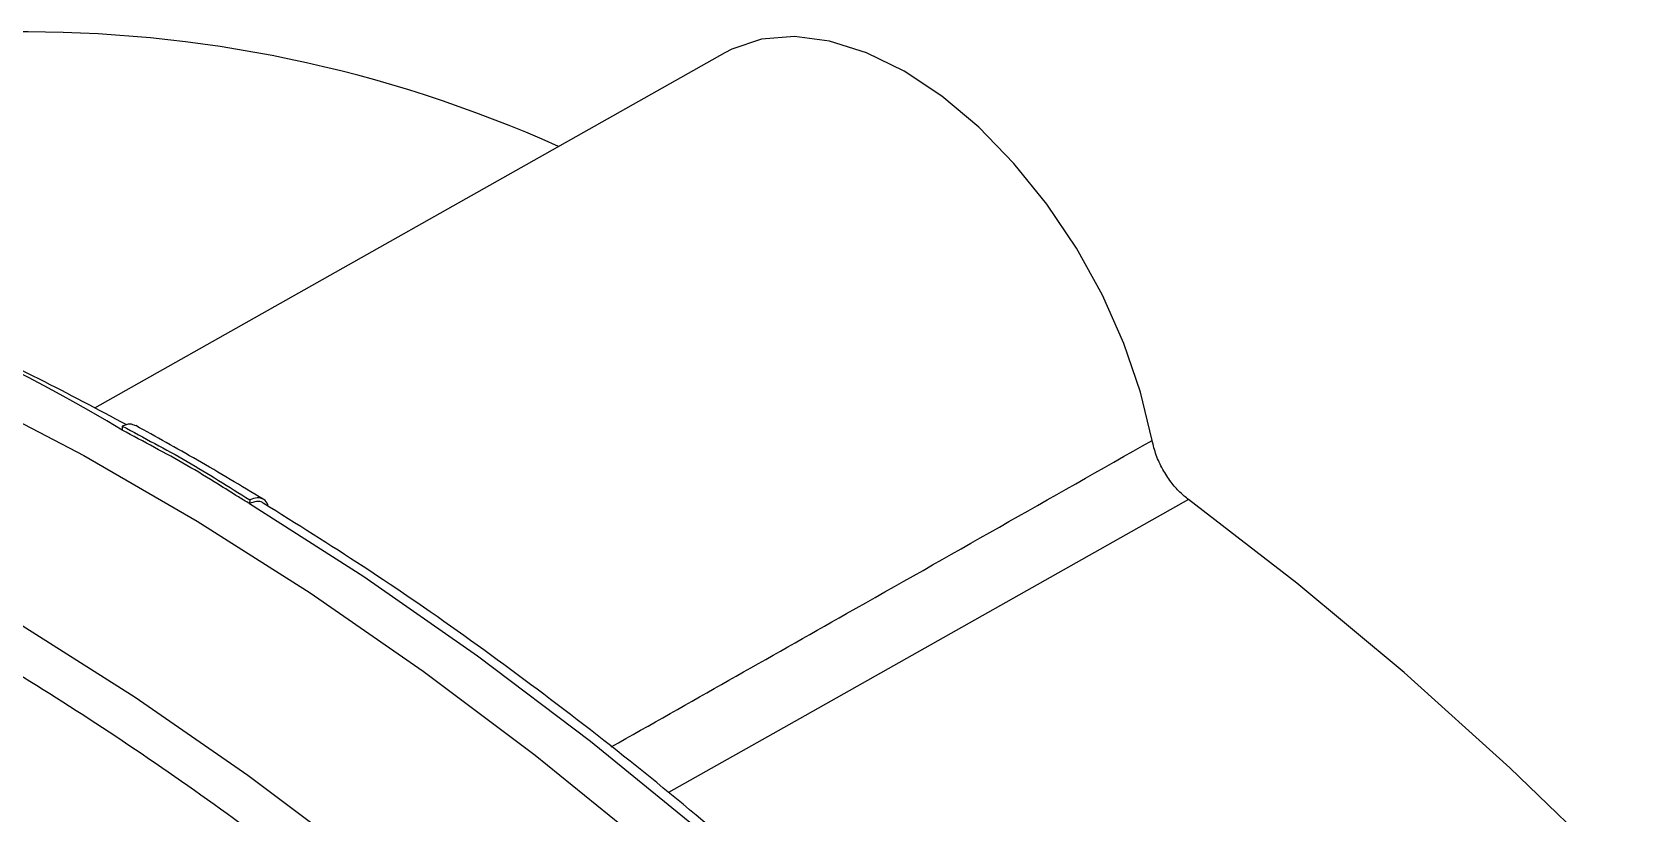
# Model space of a CAD drawing. Header units: millimetres. Extents: x 235.7 to 315.5, y 83 to 132.6.
# Drawn here: x 273.47 to 278.62, y 129.59 to 132.12 of the extents above; entities that cross this region are included whole.
import ezdxf

# ---------------------------------------------------------------- set-up
doc = ezdxf.new("R2010")
doc.units = ezdxf.units.MM

msp = doc.modelspace()

# ---------------------------------------------------------------- linework, layer by layer
for p, q in [((275.7166, 132.0567), (273.6736, 130.9062)), ((273.7638, 130.8476), (273.7634, 130.8348)), ((274.1768, 130.6091), (274.1758, 130.5967))]:
    msp.add_line(p, q)
at = {"flags": 128}
for points in [[(277.1014, 130.8014), (277.064, 130.9577), (277.0098, 131.1158), (276.9399, 131.2723), (276.8559, 131.4238), (276.7597, 131.5669), (276.6534, 131.6984), (276.5392, 131.8156), (276.4197, 131.9158), (276.2976, 131.9968), (276.1754, 132.0568), (276.056, 132.0946), (275.9418, 132.1092), (275.8354, 132.1005), (275.7392, 132.0685), (275.7166, 132.0567)], [(273.2718, 130.9431), (273.6387, 130.7523), (274.006, 130.5403), (274.3728, 130.3076), (274.7383, 130.0547), (275.1016, 129.7822), (275.4617, 129.491), (275.8178, 129.1815), (276.169, 128.8547), (276.5145, 128.5113), (276.8534, 128.1522), (277.1848, 127.7781), (277.5081, 127.3901), (277.8223, 126.9892), (278.1268, 126.5761), (278.4207, 126.1521), (278.7033, 125.7181), (278.974, 125.2752), (279.2321, 124.8244)], [(274.1761, 130.5968), (274.5462, 130.3605), (274.9148, 130.1038), (275.2812, 129.8271), (275.6442, 129.5313), (276.003, 129.2171), (276.3568, 128.8852), (276.7046, 128.5365), (277.0455, 128.1719), (277.3788, 127.7922), (277.7035, 127.3984), (278.0189, 126.9916), (278.3242, 126.5726), (278.6186, 126.1426), (278.9014, 125.7027), (279.1718, 125.2539), (279.4292, 124.7974)], [(277.2194, 130.6098), (275.958, 129.8998), (275.5336, 129.6609)], [(281.6833, 124.9545), (281.4652, 125.4054), (281.2325, 125.8508), (280.9857, 126.2895), (280.7256, 126.7204), (280.453, 127.1421), (280.1685, 127.5534), (279.873, 127.9533), (279.5674, 128.3405), (279.2524, 128.7139), (278.9291, 129.0726), (278.5983, 129.4154), (278.261, 129.7415), (277.918, 130.0498), (277.5705, 130.3395), (277.2194, 130.6098)], [(273.4392, 130.202), (273.8055, 129.9695), (274.1705, 129.717), (274.5333, 129.4449), (274.8929, 129.154), (275.2486, 128.845), (275.5993, 128.5186), (275.9443, 128.1757), (276.2828, 127.817), (276.6138, 127.4435), (276.9366, 127.056), (277.2504, 126.6555), (277.5545, 126.2431), (277.848, 125.8196), (278.1303, 125.3862), (278.4006, 124.9439)]]:
    msp.add_lwpolyline(points, dxfattribs=at)
for centre, radius, start, end in [((273.4458, 127.9033), 4.2213, 65.7812, 115.4084), ((270.5587, 125.4563), 6.2611, 59.21132, 93.00445)]:
    msp.add_arc(centre, radius, start, end)
for points, knots in [([(273.7785, 130.8514), (273.684, 130.9018), (273.4728, 131.0146), (273.1459, 131.1663), (272.7986, 131.3104), (272.4537, 131.4337), (272.112, 131.5365), (271.7742, 131.6184), (271.4413, 131.6791), (271.1138, 131.7189), (270.7929, 131.7366), (270.5047, 131.7357), (270.3272, 131.7192), (270.2514, 131.7122)], [0, 0, 0, 0, 0.076817, 0.171667, 0.266517, 0.361358, 0.456181, 0.550977, 0.64573, 0.740426, 0.835047, 0.929579, 1, 1, 1, 1]), ([(266.1531, 128.1903), (266.1751, 128.2671), (266.247, 128.5174), (266.4122, 128.9113), (266.6534, 129.3745), (266.952, 129.8082), (267.29, 130.1833), (267.6617, 130.4978), (268.0599, 130.7528), (268.5046, 130.9573), (268.995, 131.104), (269.5292, 131.186), (270.0927, 131.1971), (270.6788, 131.1376), (271.2806, 131.0093), (271.9037, 130.8098), (272.5413, 130.5392), (273.1993, 130.1928), (273.8703, 129.7693), (274.5454, 129.27), (275.2032, 128.7106), (275.8359, 128.1003), (276.4368, 127.4487), (276.99, 126.7785), (277.4936, 126.1014), (277.9475, 125.4277), (278.3605, 124.7508), (278.7321, 124.0775), (279.0911, 123.357), (279.4268, 122.5962), (279.7287, 121.8046), (279.9736, 121.0509), (280.1666, 120.3389), (280.312, 119.6745), (280.4161, 119.0581), (280.4844, 118.4889), (280.5223, 117.9616), (280.5343, 117.4632), (280.522, 116.9755), (280.4826, 116.483), (280.4115, 115.9834), (280.3038, 115.4814), (280.1554, 114.9859), (279.9618, 114.5036), (279.7188, 114.0421), (279.4208, 113.6079), (279.0826, 113.2329), (278.7109, 112.9183), (278.3127, 112.6634), (277.868, 112.4589), (277.3776, 112.3123), (276.8435, 112.2297), (276.2796, 112.2208), (275.7604, 112.2667), (275.4278, 112.3438), (275.2938, 112.3748)], [0, 0, 0, 0, 0.007972, 0.02597, 0.044902, 0.064783, 0.085612, 0.104021, 0.123087, 0.142783, 0.163072, 0.183908, 0.205234, 0.225728, 0.246532, 0.267574, 0.288778, 0.310064, 0.332638, 0.355114, 0.377397, 0.399397, 0.42103, 0.442222, 0.461741, 0.480763, 0.499251, 0.517176, 0.534515, 0.555714, 0.575929, 0.595163, 0.613428, 0.630747, 0.646867, 0.662139, 0.676599, 0.690286, 0.70423, 0.718975, 0.734562, 0.751032, 0.768418, 0.786416, 0.805349, 0.825229, 0.846058, 0.864467, 0.883533, 0.903229, 0.923518, 0.944354, 0.96568, 0.986174, 1, 1, 1, 1]), ([(273.8069, 130.8486), (273.8012, 130.8513), (273.7887, 130.857), (273.7725, 130.8509), (273.7638, 130.8476)], [0, 0, 0, 0, 0.459298, 1, 1, 1, 1]), ([(273.7638, 130.8476), (273.7987, 130.8289), (273.8686, 130.7916), (273.9748, 130.7339), (274.0752, 130.6724), (274.1429, 130.6302), (274.1768, 130.6091)], [0, 0, 0, 0, 0.249993, 0.49997, 0.749965, 1, 1, 1, 1]), ([(274.2208, 130.6108), (274.1487, 130.6541), (274.0045, 130.7406), (273.873, 130.8132), (273.8073, 130.8495)], [0, 0, 0, 0, 0.500107, 1, 1, 1, 1]), ([(274.1758, 130.5967), (274.1639, 130.6039), (274.1295, 130.6248), (274.0629, 130.6669), (273.9738, 130.7213), (273.8679, 130.7788), (273.7982, 130.8161), (273.7634, 130.8348)], [0, 0, 0, 0, 0.086347, 0.25, 0.499977, 0.749971, 1, 1, 1, 1]), ([(275.3483, 129.8089), (275.6026, 129.9528), (276.1871, 130.2834), (276.7713, 130.6144), (277.1014, 130.8014)], [0, 0, 0, 0, 0.435034, 1, 1, 1, 1]), ([(277.2194, 130.6098), (277.2099, 130.6174), (277.19, 130.6335), (277.1612, 130.6669), (277.1345, 130.7077), (277.1127, 130.7543), (277.1052, 130.7856), (277.1014, 130.8014)], [0, 0, 0, 0, 0.170309, 0.360088, 0.565889, 0.781777, 1, 1, 1, 1]), ([(274.2203, 130.5979), (274.2195, 130.5986), (274.2142, 130.6039), (274.1989, 130.6052), (274.1835, 130.5995), (274.1758, 130.5967)], [0, 0, 0, 0, 0.077311, 0.541191, 1, 1, 1, 1]), ([(274.2361, 130.5881), (274.2359, 130.5896), (274.2346, 130.6002), (274.2227, 130.6114), (274.2023, 130.6181), (274.1851, 130.6121), (274.1768, 130.6091)], [0, 0, 0, 0, 0.053218, 0.370571, 0.69529, 1, 1, 1, 1]), ([(280.3548, 114.1254), (280.3654, 114.1389), (280.4377, 114.232), (280.558, 114.4216), (280.7144, 114.6946), (280.8545, 114.9858), (280.9797, 115.2925), (281.0892, 115.6146), (281.1829, 115.9512), (281.2605, 116.3016), (281.322, 116.6649), (281.367, 117.0403), (281.3956, 117.427), (281.4077, 117.8242), (281.4032, 118.2308), (281.3823, 118.6461), (281.345, 119.069), (281.2913, 119.4988), (281.2214, 119.9343), (281.1355, 120.3747), (281.0337, 120.8189), (280.9164, 121.2661), (280.7837, 121.7152), (280.636, 122.1653), (280.4735, 122.6153), (280.2968, 123.0643), (280.1061, 123.5113), (279.9018, 123.9553), (279.6845, 124.3953), (279.4546, 124.8304), (279.2126, 125.2596), (278.959, 125.682), (278.6945, 126.0966), (278.4195, 126.5025), (278.1347, 126.8989), (277.8407, 127.2848), (277.5382, 127.6594), (277.2278, 128.0219), (276.9102, 128.3715), (276.586, 128.7075), (276.2561, 129.029), (275.921, 129.3353), (275.5816, 129.6258), (275.2385, 129.9), (274.8925, 130.1566), (274.553, 130.3913), (274.3284, 130.5309), (274.2204, 130.5981)], [0, 0, 0, 0, 0.003853, 0.026404, 0.048983, 0.071589, 0.094219, 0.116869, 0.139536, 0.162216, 0.184905, 0.2076, 0.2303, 0.253002, 0.275704, 0.298405, 0.321104, 0.343801, 0.366496, 0.389188, 0.411878, 0.434566, 0.457251, 0.479934, 0.502616, 0.525295, 0.547974, 0.570651, 0.593327, 0.616003, 0.638679, 0.661354, 0.68403, 0.706706, 0.729383, 0.752061, 0.774741, 0.797421, 0.820104, 0.842789, 0.865476, 0.888166, 0.910858, 0.933554, 0.956252, 0.978953, 1, 1, 1, 1])]:
    msp.add_open_spline(points, degree=3, knots=knots)

doc.saveas('drawing.dxf')
